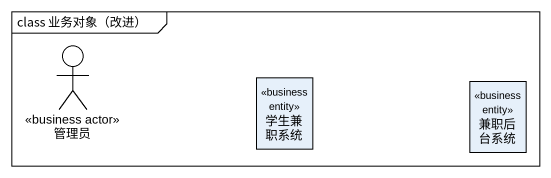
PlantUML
@startuml
mainframe class 业务对象（改进）
allowmixing
hide circle
hide empty members
actor 管理员 <<business actor>>
class 学生兼职系统 <<business entity>>
class 兼职后台系统 <<business entity>>
@enduml
